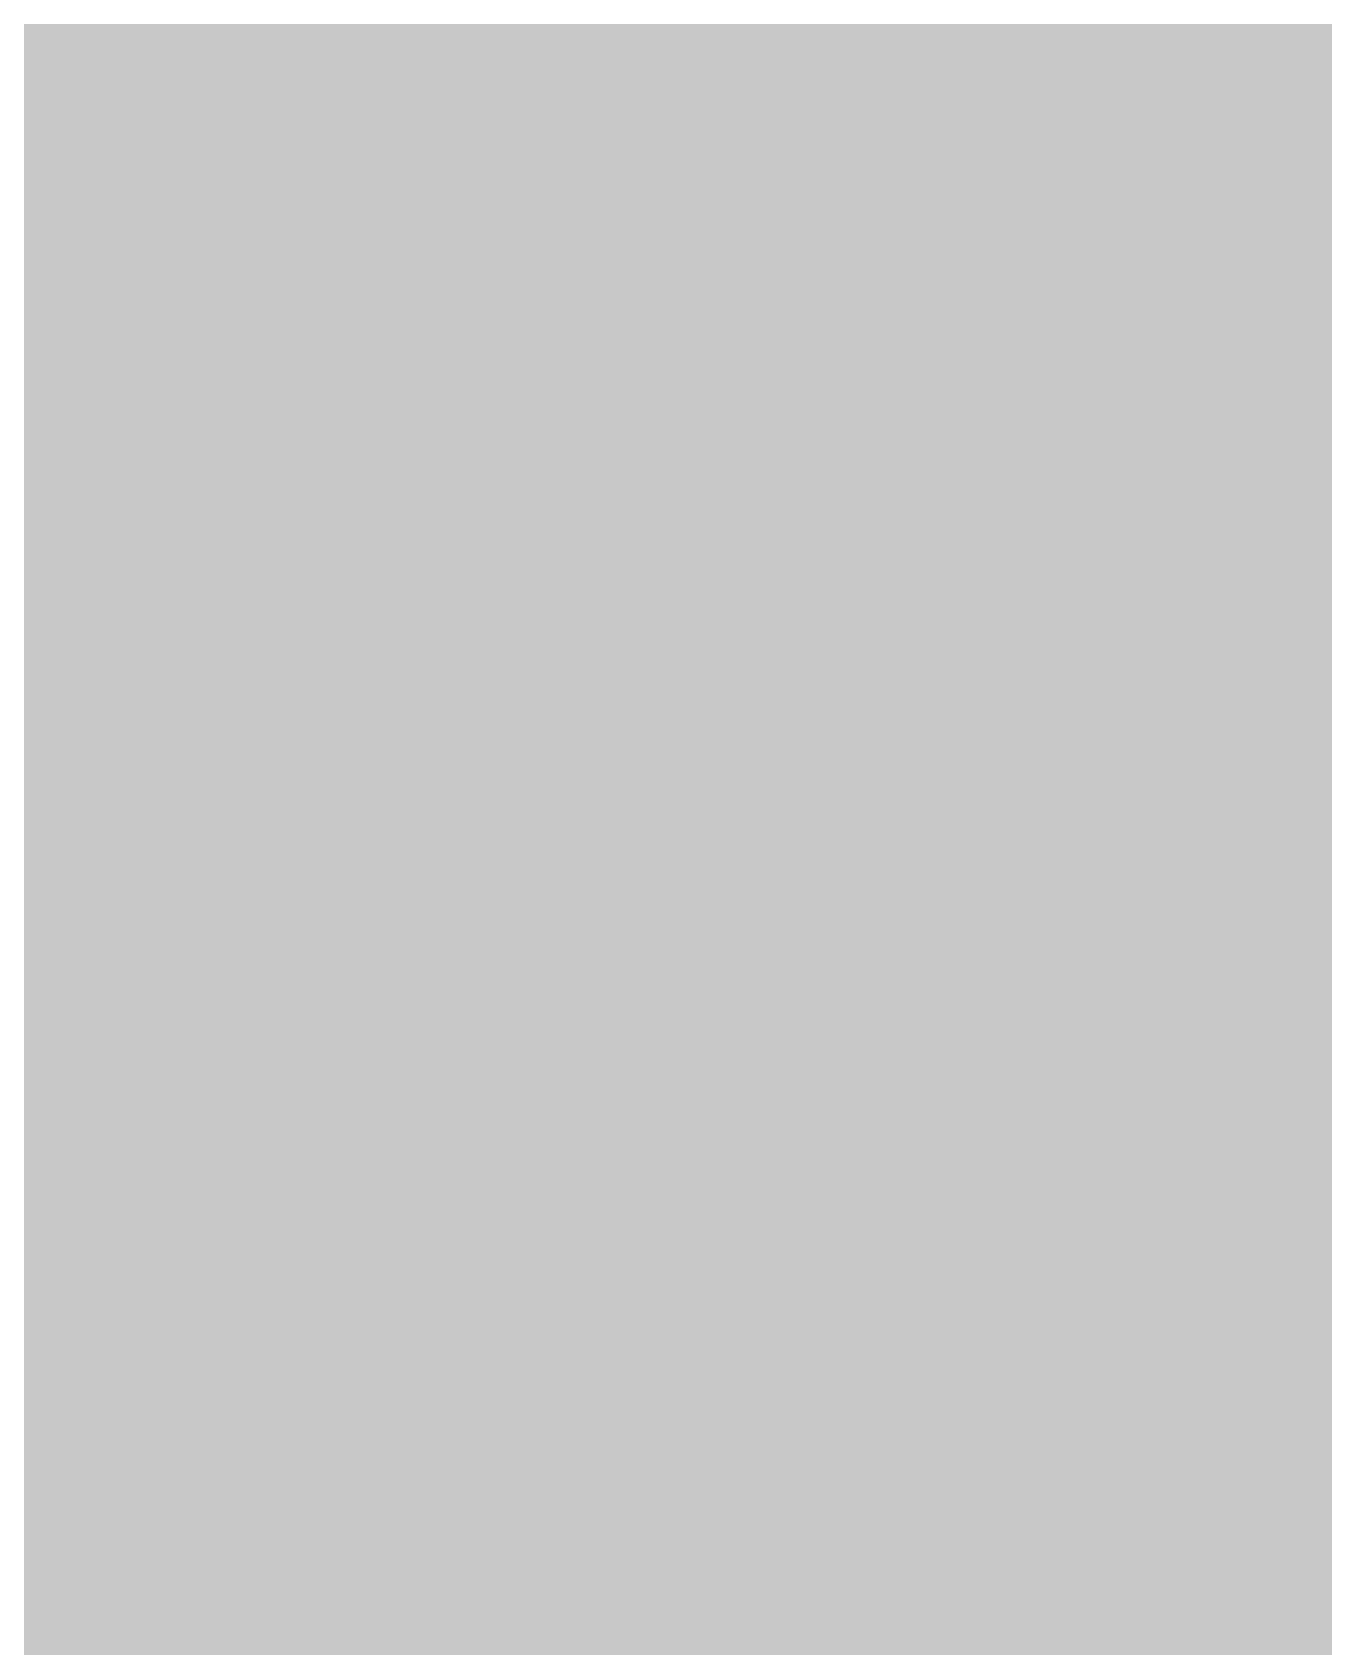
# Model space of a CAD drawing. Header units: inches. Extents: x 288635 to 693176, y 676945 to 1601077.
# Drawn here: x 498119.13 to 498129.39, y 1113670.16 to 1113682.98 of the extents above; entities that cross this region are included whole.
import ezdxf

# ---------------------------------------------------------------- set-up
doc = ezdxf.new("R2010")
doc.units = ezdxf.units.IN
doc.header["$MEASUREMENT"] = 0

msp = doc.modelspace()

# ---------------------------------------------------------------- hatches: boundary and pattern name
msp.add_hatch(color=256).paths.add_polyline_path([(502058.3098, 1119960.666), (502495.1906, 1119691.4254), (502744.1111, 1119417.1049), (502901.5914, 1119097.0642), (502972.7116, 1118777.0236), (502987.9516, 1118309.6627), (502835.5513, 1117679.7414), (502906.6715, 1117349.5407), (502820.3113, 1117151.4203), (502818.5908, 1117148.8996), (502601.8708, 1116831.3797), (502393.5904, 1116618.0193), (502088.7898, 1116414.8189), (501707.7891, 1116247.1785), (501453.7885, 1116211.6185), (500828.9473, 1116201.4584), (500354.3051, 1116313.6466), (500412.2052, 1115860.1073), (500395.2718, 1115415.6064), (500285.2049, 1115060.0057), (500170.9047, 1114806.0052), (500035.121, 1114540.6479), (499756.4372, 1114528.9142), (499278.4112, 1114429.5227), (498823.3269, 1114207.2722), (498484.6596, 1113937.3967), (498452.5984, 1113912.6748), (498133.2922, 1113666.4628), (497673.2331, 1113743.4364), (497148.2987, 1113963.5701), (496737.6645, 1114259.9041), (496538.0355, 1114485.0177), (496078.0922, 1114126.7655), (495818.8, 1113708.723), (495765.8833, 1113364.7639), (495882.3002, 1113105.4718), (495894.9086, 1113093.8997), (496268.5926, 1112750.9294), (496676.2095, 1112586.4093), (497147.011, 1112396.387), (496988.6216, 1112195.6694), (496533.1765, 1111618.5105), (496218.1086, 1111826.5164), (495988.1337, 1111978.3445), (495660.868, 1112195.6694), (495310.799, 1112428.1371), (494993.2984, 1112809.1378), (494843.4237, 1113093.8997), (494834.5481, 1113110.7634), (494781.6313, 1113534.0976), (494818.673, 1113835.7232), (495056.7985, 1114211.4323), (495395.4659, 1114603.0164), (495638.883, 1114851.7253), (496096.1302, 1115147.9026), (495823.2627, 1115741.5737), (495702.2607, 1116423.0462), (495628.6578, 1116837.5713), (496057.2544, 1116896.2176), (496219.9809, 1116943.2706), (496339.7304, 1116952.3095), (496369.3638, 1116512.0419), (496500.0701, 1115950.358), (496525.9974, 1115838.9406), (496640.2977, 1115419.8397), (496826.5647, 1115081.1724), (497025.5318, 1114806.0052), (497258.3656, 1114640.9048), (497567.3995, 1114505.4379), (498041.5338, 1114446.1711), (498486.0347, 1114505.4379), (498977.1023, 1114708.6383), (499235.3362, 1114962.6388), (499356.9971, 1115123.9102), (499417.3699, 1115203.9393), (499540.1368, 1115538.3733), (499544.3701, 1115889.7407), (499518.9701, 1116190.3079), (499480.2553, 1116540.9446), (499356.9971, 1116568.4683), (499203.344, 1116602.7792), (498578.5028, 1116699.2994), (498075.5818, 1116932.9799), (497947.4938, 1117148.8996), (497897.7814, 1117232.7005), (497882.5414, 1117440.9809), (498929.0235, 1118025.1821), (499356.9971, 1117821.1947), (499472.5846, 1117766.1016), (500285.3862, 1117639.1013), (500767.9872, 1117679.7414), (501367.4284, 1117781.3416), (501789.0692, 1118055.6621), (502124.3499, 1118319.8227), (502185.31, 1118553.5031), (502154.8299, 1118792.2636), (501992.2696, 1119122.4643), (501743.3491, 1119376.4648), (501504.5886, 1119544.1051), (501184.548, 1119660.9454), (500910.2275, 1119676.1854), (500463.1866, 1119696.5054), (499802.7852, 1119599.9852), (499655.4732, 1119564.5212), (499356.9971, 1119492.6659), (499254.1441, 1119467.905), (499061.1038, 1120057.1862), (499356.9971, 1120146.216), (499460.2173, 1120177.2734), (499499.5633, 1120189.112), (499635.1449, 1120229.9065), (500386.9864, 1120346.7467), (500762.9072, 1120331.5067), (501326.7883, 1120265.4666), (501591.3678, 1120177.2734), (501829.7093, 1120097.8262), (502058.3098, 1119960.666)], flags=0)

doc.saveas('drawing.dxf')
